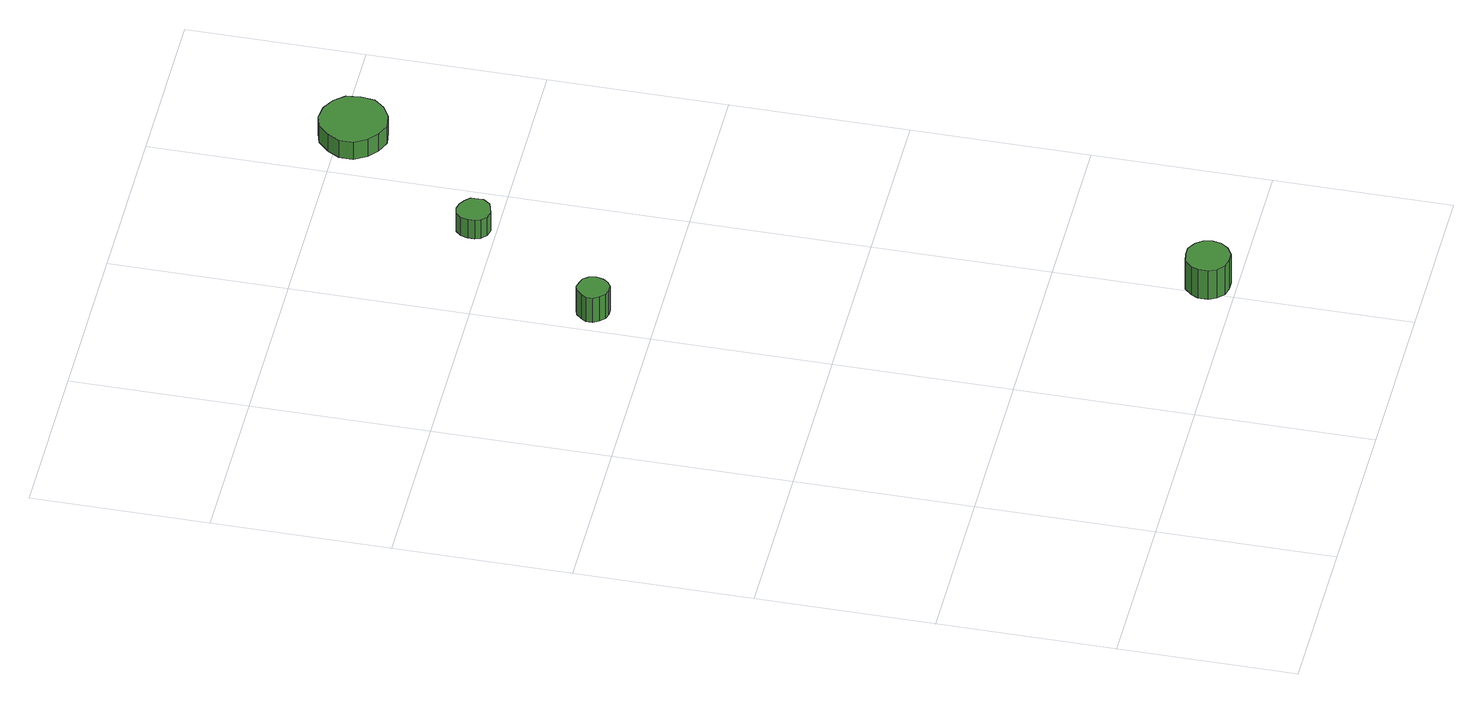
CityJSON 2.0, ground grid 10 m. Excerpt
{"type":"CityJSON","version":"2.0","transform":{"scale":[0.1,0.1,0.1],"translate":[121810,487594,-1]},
"CityObjects":{
"tree1":{"type":"SolitaryVegetationObject","attributes":{"function":"something"}},
"tree2":{"type":"SolitaryVegetationObject","attributes":{"function":"something"},"geometry":[{"type":"MultiSurface","lod":"1","boundaries":[[[0,1,2,3,4,5,6,7,8,9,10,11,12,13,14]],[[15,16,17,18,19,20,21,22,23,24,25,26,27,28,29]],[[0,29,28,1]],[[1,28,27,2]],[[2,27,26,3]],[[3,26,25,4]],[[4,25,24,5]],[[5,24,23,6]],[[6,23,22,7]],[[7,22,21,8]],[[8,21,20,9]],[[9,20,19,10]],[[10,19,18,11]],[[11,18,17,12]],[[12,17,16,13]],[[13,16,15,14]],[[14,15,29,0]]]}]},
"tree3":{"type":"SolitaryVegetationObject","attributes":{"function":"something"},"geometry":[{"type":"MultiSurface","lod":"1","boundaries":[[[30,31,32,33,34,35,36,37,38,39,40,41,42,43,44]],[[45,46,47,48,49,50,51,52,53,54,55,56,57,58,59]],[[30,59,58,31]],[[31,58,57,32]],[[32,57,56,33]],[[33,56,55,34]],[[34,55,54,35]],[[35,54,53,36]],[[36,53,52,37]],[[37,52,51,38]],[[38,51,50,39]],[[39,50,49,40]],[[40,49,48,41]],[[41,48,47,42]],[[42,47,46,43]],[[43,46,45,44]],[[44,45,59,30]]]}]},
"tree4":{"type":"SolitaryVegetationObject","attributes":{"function":"something"},"geometry":[{"type":"MultiSurface","lod":"1","boundaries":[[[60,61,62,63,64,65,66,67,68,69,70,71,72,73,74]],[[75,76,77,78,79,80,81,82,83,84,85,86,87,88,89]],[[60,89,88,61]],[[61,88,87,62]],[[62,87,86,63]],[[63,86,85,64]],[[64,85,84,65]],[[65,84,83,66]],[[66,83,82,67]],[[67,82,81,68]],[[68,81,80,69]],[[69,80,79,70]],[[70,79,78,71]],[[71,78,77,72]],[[72,77,76,73]],[[73,76,75,74]],[[74,75,89,60]]]}]},
"tree5":{"type":"SolitaryVegetationObject","attributes":{"function":"something"},"geometry":[{"type":"MultiSurface","lod":"1","boundaries":[[[90,91,92,93,94,95,96,97,98,99,100,101,102,103,104]],[[105,106,107,108,109,110,111,112,113,114,115,116,117,118,119]],[[90,119,118,91]],[[91,118,117,92]],[[92,117,116,93]],[[93,116,115,94]],[[94,115,114,95]],[[95,114,113,96]],[[96,113,112,97]],[[97,112,111,98]],[[98,111,110,99]],[[99,110,109,100]],[[100,109,108,101]],[[101,108,107,102]],[[102,107,106,103]],[[103,106,105,104]],[[104,105,119,90]]]}]},
"tree6":{"type":"SolitaryVegetationObject","attributes":{"function":"something"}}
},
"vertices":[
[221,16,26],[220,21,26],[217,25,26],[212,28,26],[207,28,26],[202,27,26],[198,23,26],[196,19,26],[196,13,26],[198,9,26],[202,5,26],[207,4,26],[212,4,26],[217,7,26],[220,11,26],[220,11,6],[217,7,6],[212,4,6],[207,4,6],[202,5,6],[198,9,6],[196,13,6],[196,19,6],[198,23,6],[202,27,6],[207,28,6],[212,28,6],[217,25,6],[220,21,6],[221,16,6],
[123,335,25],[122,339,25],[120,342,25],[117,343,25],[113,344,25],[110,343,25],[107,340,25],[105,337,25],[105,333,25],[107,330,25],[110,327,25],[113,326,25],[117,326,25],[120,328,25],[122,331,25],[122,331,8],[120,328,8],[117,326,8],[113,326,8],[110,327,8],[107,330,8],[105,333,8],[105,337,8],[107,340,8],[110,343,8],[113,344,8],[117,343,8],[120,342,8],[122,339,8],[123,335,8],
[178,412,21],[178,416,21],[175,419,21],[172,421,21],[168,422,21],[164,421,21],[161,418,21],[160,414,21],[160,410,21],[161,407,21],[164,404,21],[168,403,21],[172,404,21],[175,405,21],[178,409,21],[178,409,8],[175,405,8],[172,404,8],[168,403,8],[164,404,8],[161,407,8],[160,410,8],[160,414,8],[161,418,8],[164,421,8],[168,422,8],[172,421,8],[175,419,8],[178,416,8],[178,412,8],
[249,492,20],[248,500,20],[243,506,20],[236,510,20],[228,511,20],[221,509,20],[215,503,20],[211,496,20],[211,488,20],[215,481,20],[221,476,20],[228,473,20],[236,474,20],[243,478,20],[248,484,20],[248,484,8],[243,478,8],[236,474,8],[228,473,8],[221,476,8],[215,481,8],[211,488,8],[211,496,8],[215,503,8],[221,509,8],[228,511,8],[236,510,8],[243,506,8],[248,500,8],[249,492,8]
]}
